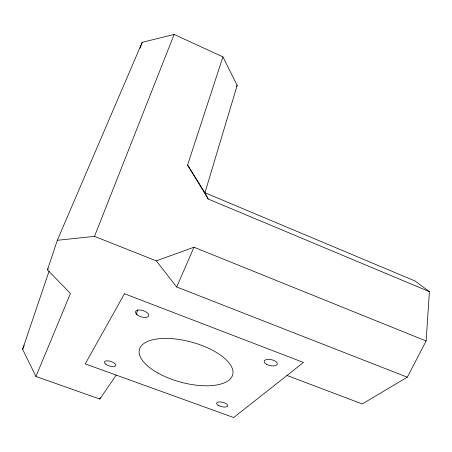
<?xml version="1.0" encoding="UTF-8"?>
<svg xmlns="http://www.w3.org/2000/svg" width="452" height="452" viewBox="0 0 452 452"><rect width="100%" height="100%" fill="white"/><g stroke="black" fill="none" stroke-linecap="round" stroke-linejoin="round"><path stroke-width="0.68" d="M286.986 375.459L362.255 403.952L407.308 377.211L426.134 340.994L429.4 291.647L415.026 280.98L204.965 192.744L187.586 165.076L222.932 56.879L174.127 34.454L142.205 42.319L57.325 240.294L47.466 269.827L70.45 293.501L35.945 376.471L99.819 399.043L116.237 375.109M222.932 56.879L237.17 85.383L204.965 192.744L208.186 199.027L429.4 291.647M136.221 314.377L137.758 309.705M99.819 399.043L100.271 397.703M35.945 376.471L22.6 349.266L49.048 271.251M140.063 48.211L142.205 42.319M57.325 240.294L94.496 236.379L174.127 34.454M22.6 349.266L24.233 345.362M407.308 377.211L176.698 286.992L193.976 247.221L426.134 340.994M47.466 269.827L48.144 268.584M236.486 86.614L237.17 85.383M94.496 236.379L156.296 260.855L193.976 247.221M156.296 260.855L176.698 286.992M187.586 165.076L208.186 199.027M124.486 293.738L85.219 363.9L233.69 417.546L303.462 362.453L124.486 293.738M266.533 364.301A6.712 3.023 12.1 0 0 277.257 364.272A6.712 3.023 12.1 0 0 268.482 359.374A6.712 3.023 12.1 0 0 266.533 364.301M137.318 314.908A6.938 3.249 17.4 0 0 148.572 316.197A6.938 3.249 17.4 0 0 140.527 310.066A6.938 3.249 17.4 0 0 137.318 314.908M157.901 373.024A48.319 20.735 15.2 0 0 232.684 374.827A48.319 20.735 15.2 0 0 167.624 338.446A48.319 20.735 15.2 0 0 157.901 373.024M105.644 364.12A5.978 2.396 17.5 0 0 115.48 366.007A5.978 2.396 17.5 0 0 109.22 361.018A5.978 2.396 17.5 0 0 105.644 364.12M218.836 405.664A5.78 2.266 13.7 0 0 227.791 405.896A5.78 2.266 13.7 0 0 219.938 401.901A5.78 2.266 13.7 0 0 218.836 405.664"/></g></svg>
